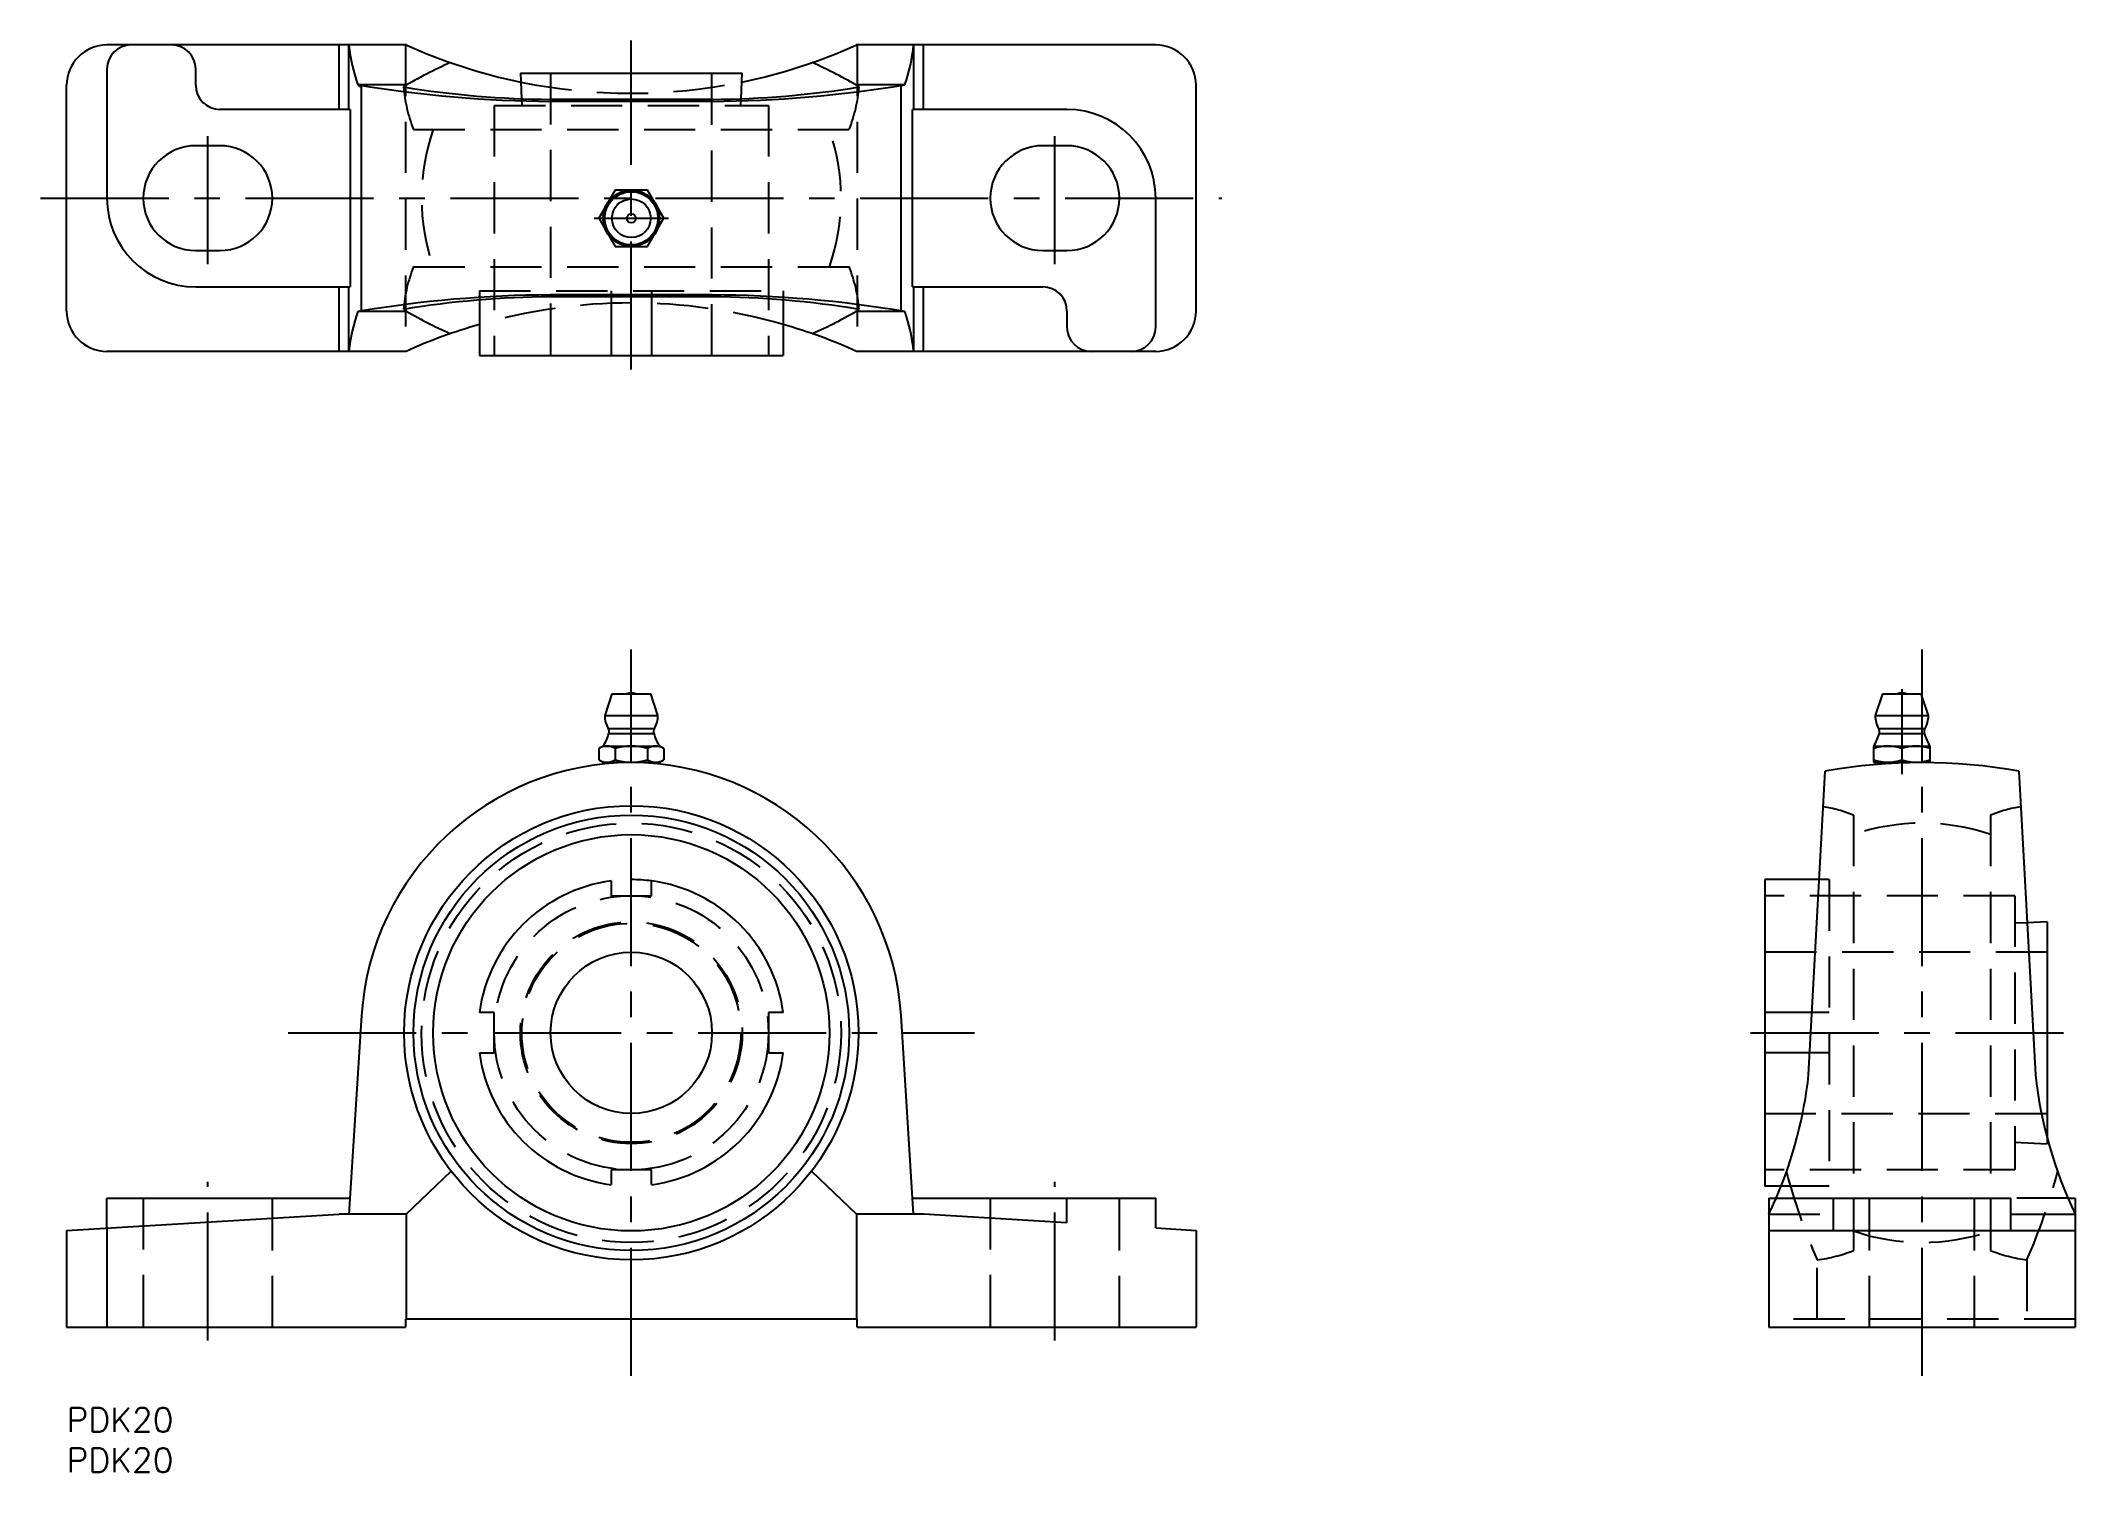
# Model space of a CAD drawing. Extents: x -3 to 249, y -8 to 170.
import ezdxf

# ---------------------------------------------------------------- set-up
doc = ezdxf.new("R2010")
doc.units = 0
doc.header["$LTSCALE"] = 0.5
doc.linetypes.add('CENTER', pattern=[50.8, 31.75, -6.35, 6.35, -6.35])
doc.linetypes.add('DASHED', pattern=[19.05, 12.7, -6.35])
for name, color, linetype in [('MSM_CENTER', 1, 'CENTER'), ('MSM_CONTINUOUS', 7, 'CONTINUOUS'), ('MSM_DASHED', 4, 'DASHED'), ('MSM_NARROW', 5, 'CONTINUOUS'), ('MSM_PART_NUMBER', 7, 'CONTINUOUS')]:
    doc.layers.add(name, color=color, linetype=linetype)
doc.styles.get("Standard").update_dxf_attribs({"font": 'txt.shx', "height": 3, "bigfont": 'bigfont.shx'})

msp = doc.modelspace()

# ---------------------------------------------------------------- linework, layer by layer
at = {"layer": 'MSM_CENTER'}
for p, q in [((70, 128.75), (70, 169.53)), ((17.5, 141.81), (17.5, 158.19)), ((122.5, 141.81), (122.5, 158.19)), ((-3.22, 150), (143.22, 150)), ((65.41, 147.5), (74.59, 147.5)), ((70, 3.98), (70, 94.02)), ((230, 3.98), (230, 94.02)), ((227.5, 89.13), (227.5, 78.57)), ((27.47, 46.5), (112.53, 46.5)), ((208.75, 46.5), (247.53, 46.5)), ((17.5, 8.36), (17.5, 28.02)), ((122.5, 8.36), (122.5, 28.02))]:
    msp.add_line(p, q, dxfattribs=at)
at = {"layer": 'MSM_CONTINUOUS'}
for p, q in [((42.07, 169), (5, 169)), ((33.78, 161), (33.78, 169)), ((35, 161), (35, 169)), ((135, 169), (97.93, 169)), ((105, 169), (105, 161)), ((106.22, 161), (106.22, 169)), ((0, 136), (0, 164)), ((5, 166), (5, 150)), ((16, 164), (16, 166)), ((42.21, 164.06), (36.1, 164.06)), ((36.1, 164.06), (36.57, 163.66)), ((36.57, 136.02), (36.57, 163.98)), ((56.25, 165.5), (83.75, 165.5)), ((56.25, 165.5), (56.38, 162.32)), ((83.62, 162.32), (83.75, 165.5)), ((103.9, 164.06), (97.79, 164.06)), ((103.43, 136.02), (103.43, 163.98)), ((140, 136), (140, 164)), ((80, 162.24), (60, 162.24)), ((80, 162), (60, 162)), ((35.13, 161), (19, 161)), ((35.13, 161), (35.13, 139)), ((124, 161), (104.87, 161)), ((104.87, 139), (104.87, 161)), ((19, 156.5), (16, 156.5)), ((124, 156.5), (121, 156.5)), ((67.98, 151), (65.96, 147.5)), ((72.02, 151), (67.98, 151)), ((74.04, 147.5), (72.02, 151)), ((135, 134), (135, 150)), ((65.96, 147.5), (67.98, 144)), ((72.02, 144), (74.04, 147.5)), ((67.98, 144), (72.02, 144)), ((16, 143.5), (19, 143.5)), ((121, 143.5), (124, 143.5)), ((16, 139), (35.13, 139)), ((33.78, 131), (33.78, 139)), ((35, 131), (35, 139)), ((104.87, 139), (121, 139)), ((105, 139), (105, 131)), ((106.22, 131), (106.22, 139)), ((51.17, 137.37), (51.17, 130.5)), ((80, 138), (60, 138)), ((80, 137.76), (60, 137.76)), ((67.5, 137.76), (67.5, 130.5)), ((72.5, 137.76), (72.5, 130.5)), ((88.83, 137.37), (88.83, 130.5)), ((42.21, 135.94), (36.1, 135.94)), ((103.9, 135.94), (97.79, 135.94)), ((124, 136), (124, 134)), ((42.07, 131), (5, 131)), ((51.17, 130.5), (88.83, 130.5)), ((135, 131), (97.93, 131)), ((67.6, 88.55), (66.7, 85.85)), ((67.6, 88.55), (72.4, 88.55)), ((73.3, 85.85), (72.4, 88.55)), ((225.1, 88.55), (224.2, 85.85)), ((225.1, 88.55), (229.9, 88.55)), ((230.8, 85.85), (229.9, 88.55)), ((66.7, 85.85), (73.3, 85.85)), ((224.2, 85.85), (230.8, 85.85)), ((67.13, 84.22), (72.87, 84.22)), ((67.2, 83.6), (72.8, 83.6)), ((224.63, 84.22), (230.37, 84.22)), ((224.7, 83.6), (230.3, 83.6)), ((65.96, 81.74), (65.96, 80.36)), ((66.5, 82.05), (66.2, 81.87)), ((66.5, 82.05), (73.5, 82.05)), ((67.98, 81.74), (67.98, 80.36)), ((72.02, 81.74), (72.02, 80.36)), ((73.8, 81.87), (73.5, 82.05)), ((74.04, 81.74), (74.04, 80.36)), ((224, 82.05), (224, 80.05)), ((224, 82.05), (231, 82.05)), ((231, 80.05), (231, 82.05)), ((66.2, 80.23), (66.5, 80.05)), ((66.5, 80.05), (73.5, 80.05)), ((66.7, 80.05), (66.7, 79.84)), ((73.3, 79.84), (73.3, 80.05)), ((73.5, 80.05), (73.8, 80.23)), ((215.94, 41.29), (218, 78.96)), ((224, 80.05), (231, 80.05)), ((224.2, 80.05), (224.2, 79.76)), ((230.8, 80), (230.8, 80.05)), ((242, 78.96), (244.06, 41.29)), ((67.5, 65.33), (67.5, 63.5)), ((67.5, 63.5), (72.5, 63.5)), ((72.5, 63.5), (72.5, 65.33)), ((217.27, 65.5), (210.5, 65.5)), ((210.5, 65.5), (210.5, 27.5)), ((245.5, 60.25), (243.03, 60.15)), ((245.5, 60.25), (245.5, 33.49)), ((36.57, 48.63), (35, 24)), ((53, 49), (51.17, 49)), ((53, 44), (53, 49)), ((87, 49), (87, 44)), ((88.83, 49), (87, 49)), ((105, 24), (103.43, 48.63)), ((216.36, 49), (210.5, 49)), ((51.17, 44), (53, 44)), ((87, 44), (88.83, 44)), ((216.09, 44), (210.5, 44)), ((42.07, 24), (47.67, 29.35)), ((67.5, 29.5), (67.5, 27.67)), ((72.5, 29.5), (67.5, 29.5)), ((72.5, 27.67), (72.5, 29.5)), ((92.33, 29.35), (97.93, 24)), ((5, 26), (35.13, 26)), ((5, 22.3), (5, 26)), ((104.87, 26), (135, 26)), ((124, 22.95), (124, 26)), ((135, 22.3), (135, 26)), ((212.53, 27.5), (210.5, 27.5)), ((211, 26), (241, 26)), ((211, 26), (211, 10)), ((241, 22), (241, 26)), ((248.09, 26), (249, 26)), ((249, 26), (249, 10)), ((0, 22), (33.78, 24)), ((42.07, 24), (33.78, 24)), ((42.07, 24), (42.07, 11)), ((106.22, 24), (97.93, 24)), ((97.93, 24), (97.93, 11)), ((124, 22.95), (106.22, 24)), ((241, 24), (249, 24)), ((0, 22), (0, 10)), ((5, 22.3), (5, 10)), ((135, 22.3), (140, 22)), ((140, 22), (140, 10)), ((211, 22), (249, 22)), ((42, 11), (42, 10)), ((98, 11), (42, 11)), ((98, 10), (98, 11)), ((0, 10), (42, 10)), ((98, 10), (140, 10)), ((211, 10), (249, 10))]:
    msp.add_line(p, q, dxfattribs=at)
for centre, radius in [((70, 147.5), 3.5), ((70, 147.5), 3.3), ((70, 147.5), 2.4), ((70, 147.5), 0.555), ((70, 46.5), 28.16), ((70, 46.5), 27), ((70, 46.5), 24.57), ((70, 46.5), 10)]:
    msp.add_circle(centre, radius, dxfattribs=at)
for centre, radius, start, end in [((5, 164), 5, 90, 180), ((8, 166), 3, 90, 180), ((13, 166), 3, 360, 90), ((56.5, 171.19), 21.61, 185.8223, 199.2802), ((70, 231), 68, 245.7504, 258.3736), ((70, 231), 68, 281.6264, 294.2496), ((83.5, 171.19), 21.61, 340.7198, 354.1777), ((135, 164), 5, 0, 90), ((69.61, 117.07), 54.4, 113.8938, 120.8047), ((70.39, 117.07), 54.4, 59.1953, 66.1062), ((19, 164), 3, 180, 270), ((60.69, 309.93), 147.93, 260.4318, 269.7331), ((79.31, 309.93), 147.93, 270.2669, 279.5682), ((60.79, 279.82), 117.58, 260.6833, 269.6154), ((79.21, 279.82), 117.58, 270.3846, 279.3167), ((124, 150), 11, 0, 90), ((16, 150), 6.5, 90, 270), ((19, 150), 6.5, 270, 90), ((121, 150), 6.5, 90, 270), ((124, 150), 6.5, 270, 90), ((16, 150), 11, 180, 270), ((121, 136), 3, 0, 90), ((60.72, -10.18), 148.18, 90.279, 99.5641), ((60.79, 20.18), 117.58, 90.3846, 99.3167), ((69.61, 182.93), 54.4, 239.1953, 246.1062), ((79.28, -10.18), 148.18, 80.4359, 89.721), ((79.21, 20.18), 117.58, 80.6833, 89.6154), ((70.39, 182.93), 54.4, 293.8938, 300.8047), ((5, 136), 5, 180, 270), ((56.5, 128.81), 21.61, 160.7198, 174.1777), ((70, 69), 68, 106.0802, 114.2496), ((70, 69), 68, 65.7504, 73.9198), ((83.5, 128.81), 21.61, 5.8223, 19.2802), ((127, 134), 3, 180, 270), ((132, 134), 3, 270, 360), ((135, 136), 5, 270, 0), ((70, 87.06), 1.59, 69.555, 110.445), ((227.5, 87.06), 1.59, 69.555, 110.445), ((70, 85.85), 3.3, 180, 209.6296), ((70, 85.85), 3.3, 330.3704, 0), ((227.5, 85.85), 3.3, 180, 209.6296), ((227.5, 85.85), 3.3, 330.3704, 0), ((61.45, 85.28), 6, 327.4036, 343.7018), ((66.44, 83.82), 0.8, 343.7018, 29.6296), ((73.56, 83.82), 0.8, 150.3704, 196.2982), ((78.55, 85.28), 6, 196.2982, 212.5964), ((218.95, 85.28), 6, 327.4036, 343.7018), ((223.94, 83.82), 0.8, 343.7018, 29.6296), ((231.06, 83.82), 0.8, 150.3704, 196.2982), ((236.05, 85.28), 6, 196.2982, 212.5964), ((66.97, 80.26), 1.79, 55.6158, 124.3842), ((70, 75.36), 6.69, 72.412, 107.588), ((73.03, 80.26), 1.79, 55.6158, 124.3842), ((225.75, 77), 5.05, 69.7438, 110.2562), ((229.25, 77), 5.05, 69.7438, 110.2562), ((70, 46.5), 33.5, 3.6422, 176.3578), ((66.97, 81.84), 1.79, 235.6158, 304.3842), ((70, 86.74), 6.69, 252.412, 287.588), ((73.03, 81.84), 1.79, 235.6158, 304.3842), ((230, 10), 70, 80.1291, 99.8709), ((225.75, 85.1), 5.05, 249.7438, 290.2562), ((229.25, 85.1), 5.05, 249.7438, 290.2562), ((70, 46.5), 19, 97.5608, 172.4392), ((70, 46.5), 19, 7.5608, 82.4392), ((70, 46.5), 19, 187.5608, 262.4392), ((70, 46.5), 19, 277.5608, 352.4392), ((163.25, 47), 53, 336.653, 353.8122), ((296.75, 47), 53, 186.1878, 205.7239)]:
    msp.add_arc(centre, radius, start, end, dxfattribs=at)
at = {"layer": 'MSM_DASHED'}
for p, q in [((42, 169), (42, 131)), ((98, 169), (98, 131)), ((60, 165.5), (60, 130.5)), ((80, 130.5), (80, 165.5)), ((53, 161.5), (53, 130.5)), ((53, 161.5), (87, 161.5)), ((56.38, 162.32), (56.42, 161.5)), ((83.58, 161.5), (83.62, 162.32)), ((87, 161.5), (87, 130.5)), ((43, 158.5), (97, 158.5)), ((43, 141.5), (97, 141.5)), ((51.17, 138.5), (88.83, 138.5)), ((51.17, 138.5), (51.17, 137.37)), ((67.5, 138.5), (67.5, 137.76)), ((72.5, 138.5), (72.5, 137.76)), ((88.83, 138.5), (88.83, 137.37)), ((221.5, 73.5), (221.5, 19.5)), ((238.5, 73.5), (238.5, 19.5)), ((241.5, 63.5), (210.5, 63.5)), ((218.5, 65.5), (217.27, 65.5)), ((218.5, 65.5), (218.5, 27.5)), ((241.5, 63.5), (241.5, 29.5)), ((243.03, 60.15), (241.5, 60.08)), ((245.5, 56.5), (210.5, 56.5)), ((218.5, 49), (216.36, 49)), ((218.5, 44), (216.09, 44)), ((210.5, 36.5), (245.5, 36.5)), ((241.5, 32.92), (245.5, 32.75)), ((245.5, 33.49), (245.5, 32.75)), ((241.5, 29.5), (210.5, 29.5)), ((9.5, 26), (9.5, 10)), ((25.5, 10), (25.5, 26)), ((114.5, 26), (114.5, 10)), ((130.5, 10), (130.5, 26)), ((218.5, 27.5), (212.53, 27.5)), ((219, 26), (219, 22)), ((223.5, 10), (223.5, 26)), ((236.5, 10), (236.5, 26)), ((248.09, 26), (241, 26)), ((211, 24), (219, 24)), ((217, 11), (217, 18.34)), ((243, 18.34), (243, 11)), ((249, 11), (211, 11))]:
    msp.add_line(p, q, dxfattribs=at)
for radius in [26, 17, 13.75, 13.58]:
    msp.add_circle((70, 46.5), radius, dxfattribs=at)
for centre, radius, start, end in [((70, 231), 68, 258.3736, 281.6264), ((61.14, 165.56), 19.47, 185.224, 201.2737), ((78.86, 165.56), 19.47, 338.7263, 354.776), ((70, 150), 26, 160.9179, 199.0821), ((70, 150), 26, 340.9179, 19.0821), ((61.14, 134.44), 19.47, 158.7263, 174.776), ((78.86, 134.44), 19.47, 5.224, 21.2737), ((70, 69), 68, 73.9198, 106.0802), ((214.48, 55.5), 19.32, 68.6953, 80.2338), ((245.52, 55.5), 19.32, 99.7662, 111.3047), ((230, 46.5), 26, 70.9179, 109.0821), ((284.4, 47.93), 73.61, 194.686, 203.6989), ((175.6, 47.93), 73.61, 336.3011, 345.314), ((163.25, 47), 53, 334.2761, 336.653), ((230, 46.5), 26, 250.9179, 289.0821), ((214.48, 37.5), 19.32, 277.4903, 291.3047), ((245.52, 37.5), 19.32, 248.6953, 262.5097)]:
    msp.add_arc(centre, radius, start, end, dxfattribs=at)
at = {"layer": 'MSM_NARROW'}
msp.add_arc((70, 46.5), 19, 82.4392, 90, dxfattribs=at)

# ---------------------------------------------------------------- texts
at = {"layer": 'MSM_PART_NUMBER'}
for p in [(0, -3), (0, -8)]:
    msp.add_text('PDK20', height=3, dxfattribs=at).set_placement(p)

doc.saveas('drawing.dxf')
